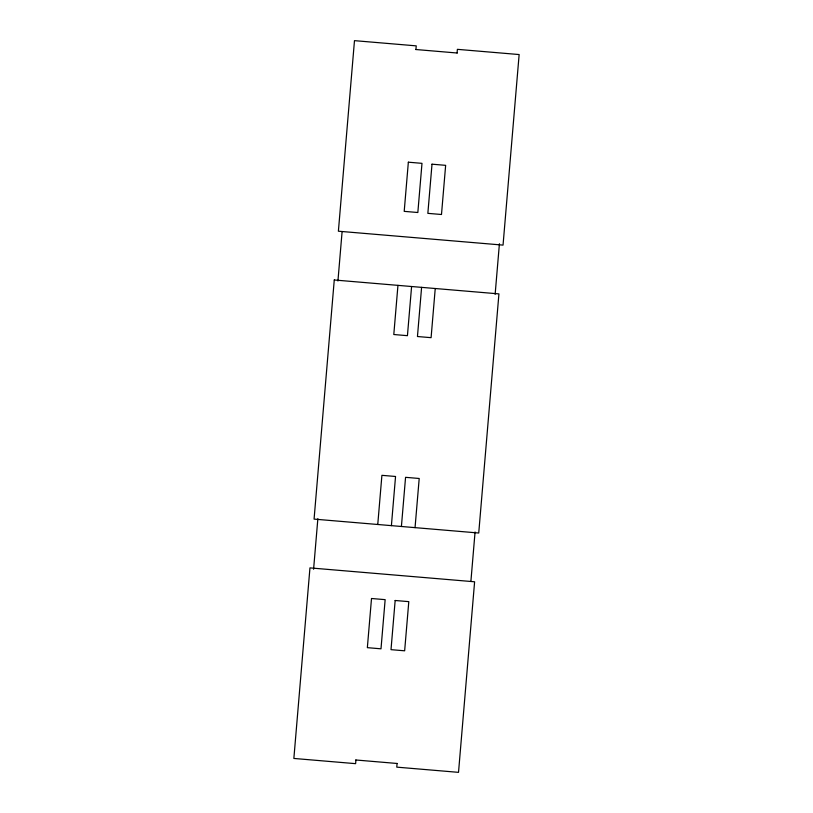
<?xml version="1.0" encoding="UTF-8"?>
<svg xmlns="http://www.w3.org/2000/svg" width="813" height="813" viewBox="0 0 813 813"><rect width="100%" height="100%" fill="white"/><g stroke="black" fill="none" stroke-linecap="round" stroke-linejoin="round"><path stroke-width="1.22" d="M313.584 569.263L317.863 518.694M337.934 281.024L342.11 231.512M355.921 760.003L355.616 763.661L293.859 758.448L309.956 567.891L474.609 581.793L458.522 772.35L396.764 767.137L397.079 763.478M415.921 49.522L416.236 45.863L354.478 40.65L338.391 231.207L503.044 245.109L519.141 54.552L457.384 49.339L457.079 52.997M377.76 524.487L381.907 475.331L395.545 476.479L391.399 525.645M397.953 285.363L393.797 334.519L407.435 335.678L411.591 286.511M401.409 526.489L405.565 477.322L419.203 478.481L415.047 527.637M421.601 287.355L417.455 336.521L431.093 337.669L435.24 288.513M470.89 581.488L475.066 531.976M495.137 294.306L499.416 243.737M415.748 49.512L457.252 53.018M355.748 759.982L397.252 763.488M334.265 279.987L314.072 519.111L478.735 533.013L498.928 293.889L334.265 279.987M371.511 598.5L367.354 647.656L380.992 648.815L385.149 599.648L371.511 598.5M408.35 162.194L404.203 211.36L417.841 212.508L421.988 163.342L408.35 162.194M395.159 600.492L391.012 649.658L404.65 650.807L408.797 601.64L395.159 600.492M432.008 164.185L427.851 213.352L441.489 214.5L445.646 165.344L432.008 164.185"/></g></svg>
